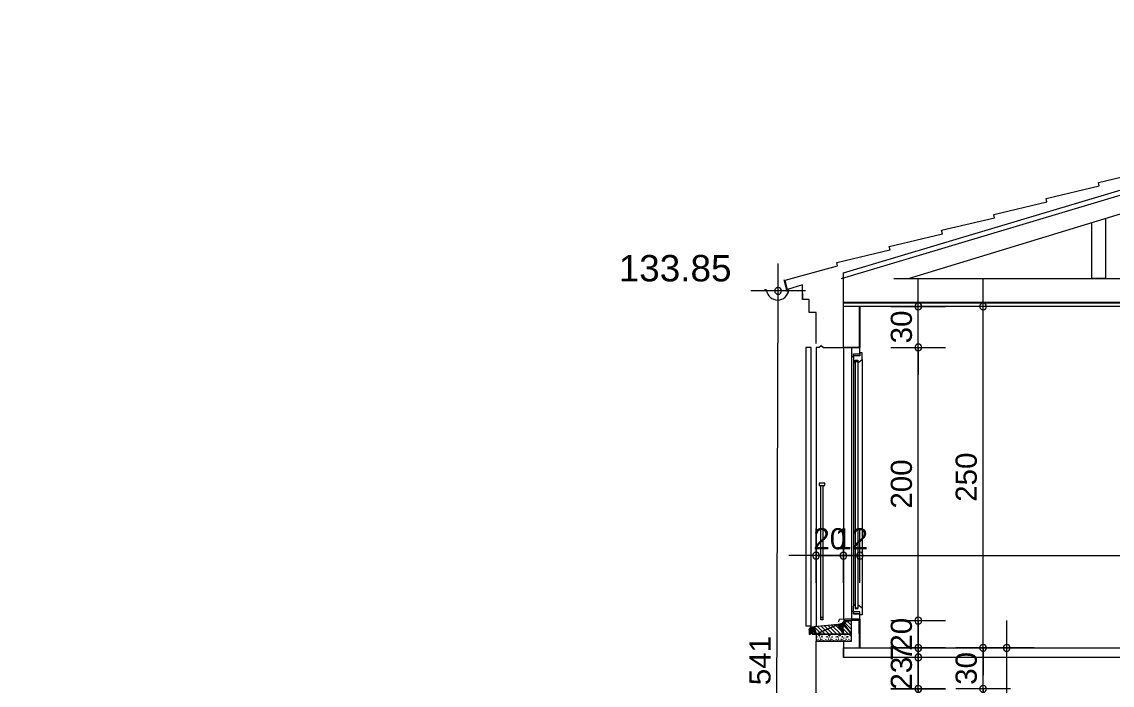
# Model space of a CAD drawing. Header units: metres. Extents: x 1.8 to 61.8, y -55.6 to -11.3.
# Drawn here: x 26.34 to 34.32, y -33.85 to -28.99 of the extents above; entities that cross this region are included whole.
import ezdxf
from ezdxf.enums import TextEntityAlignment as Align

# ---------------------------------------------------------------- set-up
doc = ezdxf.new("R2010")
doc.units = ezdxf.units.M
doc.header["$MEASUREMENT"] = 0
for name, color, linetype in [('Calque commun', 7, 'Continuous'), ('Cotations', 7, 'Continuous'), ('Textes', 7, 'Continuous')]:
    doc.layers.add(name, color=color, linetype=linetype)
doc.styles.add('Arial11', font='arial.ttf', dxfattribs={"height": 0.154626})
doc.styles.add('Arial15', font='arial.ttf', dxfattribs={"height": 0.193282})

# ---------------------------------------------------------------- blocks, each defined once
blk = doc.blocks.new('new117')
at = {"layer": 'Cotations', "color": 14, "linetype": 'Continuous', "lineweight": 9}
blk.add_arc((0, 0), 0.5, 0, 359.9994, dxfattribs=at)
blk = doc.blocks.new('new118')
at = {"layer": 'Cotations', "color": 14, "linetype": 'Continuous', "lineweight": 9}
blk.add_arc((0, 0), 0.5, 0, 359.9994, dxfattribs=at)
blk = doc.blocks.new('DimLine57541')
at = {"layer": 'Cotations', "color": 14, "linetype": 'Continuous', "lineweight": 9}
for p, q in [((32.8973, -33.5783), (32.8973, -33.3783)), ((33.0973, -33.5783), (32.6973, -33.5783)), ((32.8973, -33.6483), (32.8973, -33.5783)), ((33.0973, -33.6483), (32.6973, -33.6483)), ((32.8973, -33.6483), (32.8973, -33.8483))]:
    blk.add_line(p, q, dxfattribs=at)
at = {"layer": 'Cotations', "color": 14, "linetype": 'Continuous', "lineweight": 9, "xscale": 0.05000000074505806, "yscale": 0.05000000074505806, "zscale": 0.05000000074505806}
for name, p, rotation in [('new118', (32.8973, -33.5783), -90.00000000000001), ('new117', (32.8973, -33.6483), 90)]:
    blk.add_blockref(name, p, dxfattribs=dict(at, rotation=rotation))
at = {"layer": 'Cotations', "color": 7, "linetype": 'Continuous', "lineweight": 9, "style": 'Arial11'}
blk.add_text('7', height=0.1546, rotation=90, dxfattribs=at).set_placement((32.8973, -33.6133), align=Align.BOTTOM_CENTER)
blk = doc.blocks.new('new119')
at = {"layer": 'Cotations', "color": 14, "linetype": 'Continuous', "lineweight": 9}
blk.add_arc((0, 0), 0.5, 0, 359.9994, dxfattribs=at)
blk = doc.blocks.new('new120')
at = {"layer": 'Cotations', "color": 14, "linetype": 'Continuous', "lineweight": 9}
blk.add_arc((0, 0), 0.5, 0, 359.9994, dxfattribs=at)
blk = doc.blocks.new('DimLine57547')
at = {"layer": 'Cotations', "color": 14, "linetype": 'Continuous', "lineweight": 9}
for p, q in [((32.8973, -33.6483), (32.8973, -33.4483)), ((33.0973, -33.6483), (32.6973, -33.6483)), ((32.8973, -33.8783), (32.8973, -33.6483)), ((33.0973, -33.8783), (32.6973, -33.8783)), ((32.8973, -33.8783), (32.8973, -34.0783))]:
    blk.add_line(p, q, dxfattribs=at)
at = {"layer": 'Cotations', "color": 14, "linetype": 'Continuous', "lineweight": 9, "xscale": 0.05000000074505806, "yscale": 0.05000000074505806, "zscale": 0.05000000074505806}
for name, p, rotation in [('new120', (32.8973, -33.6483), -90.00000000000001), ('new119', (32.8973, -33.8783), 90)]:
    blk.add_blockref(name, p, dxfattribs=dict(at, rotation=rotation))
at = {"layer": 'Cotations', "color": 7, "linetype": 'Continuous', "lineweight": 9, "style": 'Arial11'}
blk.add_text('23', height=0.15463, rotation=90, dxfattribs=at).set_placement((32.8973, -33.7633), align=Align.BOTTOM_CENTER)
blk = doc.blocks.new('new123')
at = {"layer": 'Cotations', "color": 14, "linetype": 'Continuous', "lineweight": 9}
blk.add_arc((0, 0), 0.5, 0, 359.9994, dxfattribs=at)
blk = doc.blocks.new('new124')
at = {"layer": 'Cotations', "color": 14, "linetype": 'Continuous', "lineweight": 9}
blk.add_arc((0, 0), 0.5, 0, 359.9994, dxfattribs=at)
blk = doc.blocks.new('DimLine57559')
at = {"layer": 'Cotations', "color": 14, "linetype": 'Continuous', "lineweight": 9}
for p, q in [((33.3717, -31.0783), (33.3717, -30.8783)), ((33.5718, -31.0783), (33.1717, -31.0783)), ((33.3717, -33.5783), (33.3717, -31.0783)), ((33.5718, -33.5783), (33.1717, -33.5783)), ((33.3717, -33.5783), (33.3717, -33.7783))]:
    blk.add_line(p, q, dxfattribs=at)
at = {"layer": 'Cotations', "color": 14, "linetype": 'Continuous', "lineweight": 9, "xscale": 0.05000000074505806, "yscale": 0.05000000074505806, "zscale": 0.05000000074505806}
for name, p, rotation in [('new124', (33.3717, -31.0783), -90.00000000000001), ('new123', (33.3717, -33.5783), 90)]:
    blk.add_blockref(name, p, dxfattribs=dict(at, rotation=rotation))
at = {"layer": 'Cotations', "color": 7, "linetype": 'Continuous', "lineweight": 9, "style": 'Arial11'}
blk.add_text('250', height=0.15463, rotation=90, dxfattribs=at).set_placement((33.3717, -32.3283), align=Align.BOTTOM_CENTER)
blk = doc.blocks.new('new125')
at = {"layer": 'Cotations', "color": 14, "linetype": 'Continuous', "lineweight": 9}
blk.add_arc((0, 0), 0.5, 0, 359.9994, dxfattribs=at)
blk = doc.blocks.new('new126')
at = {"layer": 'Cotations', "color": 14, "linetype": 'Continuous', "lineweight": 9}
blk.add_arc((0, 0), 0.5, 0, 359.9994, dxfattribs=at)
blk = doc.blocks.new('DimLine57565')
at = {"layer": 'Cotations', "color": 14, "linetype": 'Continuous', "lineweight": 9}
for p, q in [((33.3717, -33.5783), (33.3717, -33.3783)), ((33.5718, -33.5783), (33.1717, -33.5783)), ((33.3717, -33.8783), (33.3717, -33.5783)), ((33.5718, -33.8783), (33.1717, -33.8783)), ((33.3717, -33.8783), (33.3717, -34.0783))]:
    blk.add_line(p, q, dxfattribs=at)
at = {"layer": 'Cotations', "color": 14, "linetype": 'Continuous', "lineweight": 9, "xscale": 0.05000000074505806, "yscale": 0.05000000074505806, "zscale": 0.05000000074505806}
for name, p, rotation in [('new126', (33.3717, -33.5783), -90.00000000000001), ('new125', (33.3717, -33.8783), 90)]:
    blk.add_blockref(name, p, dxfattribs=dict(at, rotation=rotation))
at = {"layer": 'Cotations', "color": 7, "linetype": 'Continuous', "lineweight": 9, "style": 'Arial11'}
blk.add_text('30', height=0.15463, rotation=90, dxfattribs=at).set_placement((33.3717, -33.7283), align=Align.BOTTOM_CENTER)
blk = doc.blocks.new('new127')
at = {"layer": 'Cotations', "color": 14, "linetype": 'Continuous', "lineweight": 9}
blk.add_arc((0, 0), 0.5, 0, 359.9994, dxfattribs=at)
blk = doc.blocks.new('new128')
at = {"layer": 'Cotations', "color": 14, "linetype": 'Continuous', "lineweight": 9}
blk.add_arc((0, 0), 0.5, 0, 359.9994, dxfattribs=at)
blk = doc.blocks.new('DimLine57571')
at = {"layer": 'Cotations', "color": 14, "linetype": 'Continuous', "lineweight": 9}
for p, q in [((33.3717, -33.8783), (33.3717, -33.6783)), ((33.5718, -33.8783), (33.1717, -33.8783)), ((33.3717, -36.3783), (33.3717, -33.8783)), ((33.5718, -36.3783), (33.1717, -36.3783)), ((33.3717, -36.3783), (33.3717, -36.5783))]:
    blk.add_line(p, q, dxfattribs=at)
at = {"layer": 'Cotations', "color": 14, "linetype": 'Continuous', "lineweight": 9, "xscale": 0.05000000074505806, "yscale": 0.05000000074505806, "zscale": 0.05000000074505806}
for name, p, rotation in [('new128', (33.3717, -33.8783), -90.00000000000001), ('new127', (33.3717, -36.3783), 90)]:
    blk.add_blockref(name, p, dxfattribs=dict(at, rotation=rotation))
at = {"layer": 'Cotations', "color": 7, "linetype": 'Continuous', "lineweight": 9, "style": 'Arial11'}
blk.add_text('250', height=0.15463, rotation=90, dxfattribs=at).set_placement((33.3717, -35.1283), align=Align.BOTTOM_CENTER)
blk = doc.blocks.new('new135')
at = {"layer": 'Cotations', "color": 14, "linetype": 'Continuous', "lineweight": 9}
blk.add_arc((0, 0), 0.5, 0, 359.9994, dxfattribs=at)
blk = doc.blocks.new('new136')
at = {"layer": 'Cotations', "color": 14, "linetype": 'Continuous', "lineweight": 9}
blk.add_arc((0, 0), 0.5, 0, 359.9994, dxfattribs=at)
blk = doc.blocks.new('DimLine57665')
at = {"layer": 'Cotations', "color": 14, "linetype": 'Continuous', "lineweight": 9}
for p, q in [((32.8973, -33.3783), (32.8973, -33.1783)), ((32.6973, -33.3783), (33.0973, -33.3783)), ((32.8973, -33.5783), (32.8973, -33.3783)), ((32.6973, -33.5783), (33.0973, -33.5783)), ((32.8973, -33.5783), (32.8973, -33.7783))]:
    blk.add_line(p, q, dxfattribs=at)
at = {"layer": 'Cotations', "color": 14, "linetype": 'Continuous', "lineweight": 9, "xscale": 0.05000000074505806, "yscale": 0.05000000074505806, "zscale": 0.05000000074505806}
for name, p, rotation in [('new136', (32.8973, -33.3783), -90.00000000000001), ('new135', (32.8973, -33.5783), 90)]:
    blk.add_blockref(name, p, dxfattribs=dict(at, rotation=rotation))
at = {"layer": 'Cotations', "color": 7, "linetype": 'Continuous', "lineweight": 9, "style": 'Arial11'}
blk.add_text('20', height=0.15463, rotation=90, dxfattribs=at).set_placement((32.8973, -33.4783), align=Align.BOTTOM_CENTER)
blk = doc.blocks.new('new137')
at = {"layer": 'Cotations', "color": 14, "linetype": 'Continuous', "lineweight": 9}
blk.add_arc((0, 0), 0.5, 0, 359.9994, dxfattribs=at)
blk = doc.blocks.new('new138')
at = {"layer": 'Cotations', "color": 14, "linetype": 'Continuous', "lineweight": 9}
blk.add_arc((0, 0), 0.5, 0, 359.9994, dxfattribs=at)
blk = doc.blocks.new('DimLine57671')
at = {"layer": 'Cotations', "color": 14, "linetype": 'Continuous', "lineweight": 9}
for p, q in [((32.8973, -31.3783), (32.8973, -31.1783)), ((32.6973, -31.3783), (33.0973, -31.3783)), ((32.8973, -33.3783), (32.8973, -31.3783)), ((32.6973, -33.3783), (33.0973, -33.3783)), ((32.8973, -33.3783), (32.8973, -33.5783))]:
    blk.add_line(p, q, dxfattribs=at)
at = {"layer": 'Cotations', "color": 14, "linetype": 'Continuous', "lineweight": 9, "xscale": 0.05000000074505806, "yscale": 0.05000000074505806, "zscale": 0.05000000074505806}
for name, p, rotation in [('new138', (32.8973, -31.3783), -90.00000000000001), ('new137', (32.8973, -33.3783), 90)]:
    blk.add_blockref(name, p, dxfattribs=dict(at, rotation=rotation))
at = {"layer": 'Cotations', "color": 7, "linetype": 'Continuous', "lineweight": 9, "style": 'Arial11'}
blk.add_text('200', height=0.15463, rotation=90, dxfattribs=at).set_placement((32.8973, -32.3783), align=Align.BOTTOM_CENTER)
blk = doc.blocks.new('new139')
at = {"layer": 'Cotations', "color": 14, "linetype": 'Continuous', "lineweight": 9}
blk.add_arc((0, 0), 0.5, 0, 359.9994, dxfattribs=at)
blk = doc.blocks.new('new140')
at = {"layer": 'Cotations', "color": 14, "linetype": 'Continuous', "lineweight": 9}
blk.add_arc((0, 0), 0.5, 0, 359.9994, dxfattribs=at)
blk = doc.blocks.new('DimLine57677')
at = {"layer": 'Cotations', "color": 14, "linetype": 'Continuous', "lineweight": 9}
for p, q in [((32.8973, -31.0783), (32.8973, -30.8783)), ((32.6973, -31.0783), (33.0973, -31.0783)), ((32.8973, -31.3783), (32.8973, -31.0783)), ((32.6973, -31.3783), (33.0973, -31.3783)), ((32.8973, -31.3783), (32.8973, -31.5783))]:
    blk.add_line(p, q, dxfattribs=at)
at = {"layer": 'Cotations', "color": 14, "linetype": 'Continuous', "lineweight": 9, "xscale": 0.05000000074505806, "yscale": 0.05000000074505806, "zscale": 0.05000000074505806}
for name, p, rotation in [('new140', (32.8973, -31.0783), -90.00000000000001), ('new139', (32.8973, -31.3783), 90)]:
    blk.add_blockref(name, p, dxfattribs=dict(at, rotation=rotation))
at = {"layer": 'Cotations', "color": 7, "linetype": 'Continuous', "lineweight": 9, "style": 'Arial11'}
blk.add_text('30', height=0.15463, rotation=90, dxfattribs=at).set_placement((32.8973, -31.2283), align=Align.BOTTOM_CENTER)
blk = doc.blocks.new('new141')
at = {"layer": 'Cotations', "color": 14, "linetype": 'Continuous', "lineweight": 9}
blk.add_arc((0, 0), 0.5, 0, 359.9994, dxfattribs=at)
blk = doc.blocks.new('new142')
at = {"layer": 'Cotations', "color": 14, "linetype": 'Continuous', "lineweight": 9}
blk.add_arc((0, 0), 0.5, 0, 359.9994, dxfattribs=at)
blk = doc.blocks.new('DimLine57688')
at = {"layer": 'Cotations', "color": 14, "linetype": 'Continuous', "lineweight": 9}
for p, q in [((32.8973, -33.8783), (32.8973, -33.6783)), ((32.6973, -33.8783), (33.0973, -33.8783)), ((32.8973, -34.1783), (32.8973, -33.8783)), ((32.6973, -34.1783), (33.0973, -34.1783)), ((32.8973, -34.1783), (32.8973, -34.3783))]:
    blk.add_line(p, q, dxfattribs=at)
at = {"layer": 'Cotations', "color": 14, "linetype": 'Continuous', "lineweight": 9, "xscale": 0.05000000074505806, "yscale": 0.05000000074505806, "zscale": 0.05000000074505806}
for name, p, rotation in [('new142', (32.8973, -33.8783), -90.00000000000001), ('new141', (32.8973, -34.1783), 90)]:
    blk.add_blockref(name, p, dxfattribs=dict(at, rotation=rotation))
at = {"layer": 'Cotations', "color": 7, "linetype": 'Continuous', "lineweight": 9, "style": 'Arial11'}
blk.add_text('30', height=0.15463, rotation=90, dxfattribs=at).set_placement((32.8973, -34.0283), align=Align.BOTTOM_CENTER)
blk = doc.blocks.new('new159')
at = {"layer": 'Cotations', "color": 14, "linetype": 'Continuous', "lineweight": 9}
blk.add_arc((0, 0), 0.5, 0, 359.9994, dxfattribs=at)
blk = doc.blocks.new('new160')
at = {"layer": 'Cotations', "color": 14, "linetype": 'Continuous', "lineweight": 9}
blk.add_arc((0, 0), 0.5, 0, 359.9994, dxfattribs=at)
blk = doc.blocks.new('DimLine57781')
at = {"layer": 'Cotations', "color": 14, "linetype": 'Continuous', "lineweight": 9}
for p, q in [((33.5442, -33.5783), (33.5442, -33.3783)), ((33.7442, -33.5783), (33.3442, -33.5783)), ((33.5442, -36.3783), (33.5442, -33.5783)), ((33.7442, -36.3783), (33.3442, -36.3783)), ((33.5442, -36.3783), (33.5442, -36.5783))]:
    blk.add_line(p, q, dxfattribs=at)
at = {"layer": 'Cotations', "color": 14, "linetype": 'Continuous', "lineweight": 9, "xscale": 0.05000000074505806, "yscale": 0.05000000074505806, "zscale": 0.05000000074505806}
for name, p, rotation in [('new160', (33.5442, -33.5783), -90.00000000000001), ('new159', (33.5442, -36.3783), 90)]:
    blk.add_blockref(name, p, dxfattribs=dict(at, rotation=rotation))
at = {"layer": 'Cotations', "color": 7, "linetype": 'Continuous', "lineweight": 9, "style": 'Arial11'}
blk.add_text('280', height=0.15463, rotation=90, dxfattribs=at).set_placement((33.5441, -34.9783), align=Align.BOTTOM_CENTER)
blk = doc.blocks.new('new167')
at = {"layer": 'Cotations', "color": 14, "linetype": 'Continuous', "lineweight": 9}
blk.add_arc((0, 0), 0.5, 0, 359.9994, dxfattribs=at)
blk = doc.blocks.new('new168')
at = {"layer": 'Cotations', "color": 14, "linetype": 'Continuous', "lineweight": 9}
blk.add_arc((0, 0), 0.5, 0, 359.9994, dxfattribs=at)
blk = doc.blocks.new('DimLine57805')
at = {"layer": 'Cotations', "color": 14, "linetype": 'Continuous', "lineweight": 9}
for p, q in [((32.3497, -33.1028), (32.3497, -32.7028)), ((32.4697, -33.1028), (32.4697, -32.7028)), ((32.3497, -32.9028), (32.1497, -32.9028)), ((32.3497, -32.9028), (32.4697, -32.9028)), ((32.4697, -32.9028), (32.6698, -32.9028))]:
    blk.add_line(p, q, dxfattribs=at)
at = {"layer": 'Cotations', "color": 14, "linetype": 'Continuous', "lineweight": 9, "xscale": 0.05000000074505806, "yscale": 0.05000000074505806, "zscale": 0.05000000074505806}
blk.add_blockref('new167', (32.3498, -32.9028), dxfattribs=at)
at = {"layer": 'Cotations', "color": 14, "linetype": 'Continuous', "lineweight": 9, "xscale": 0.05000000074505806, "yscale": 0.05000000074505806, "zscale": 0.05000000074505806, "rotation": 180}
blk.add_blockref('new168', (32.4697, -32.9028), dxfattribs=at)
at = {"layer": 'Cotations', "color": 7, "linetype": 'Continuous', "lineweight": 9, "style": 'Arial11'}
blk.add_text('12', height=0.15463, dxfattribs=at).set_placement((32.4097, -32.9028), align=Align.BOTTOM_CENTER)
blk = doc.blocks.new('new169')
at = {"layer": 'Cotations', "color": 14, "linetype": 'Continuous', "lineweight": 9}
blk.add_arc((0, 0), 0.5, 0, 359.9994, dxfattribs=at)
blk = doc.blocks.new('new170')
at = {"layer": 'Cotations', "color": 14, "linetype": 'Continuous', "lineweight": 9}
blk.add_arc((0, 0), 0.5, 0, 359.9994, dxfattribs=at)
blk = doc.blocks.new('DimLine57811')
at = {"layer": 'Cotations', "color": 14, "linetype": 'Continuous', "lineweight": 9}
for p, q in [((32.1497, -33.1028), (32.1497, -32.7028)), ((32.3497, -33.1028), (32.3497, -32.7028)), ((32.1497, -32.9028), (31.9497, -32.9028)), ((32.1497, -32.9028), (32.3497, -32.9028)), ((32.3497, -32.9028), (32.5497, -32.9028))]:
    blk.add_line(p, q, dxfattribs=at)
at = {"layer": 'Cotations', "color": 14, "linetype": 'Continuous', "lineweight": 9, "xscale": 0.05000000074505806, "yscale": 0.05000000074505806, "zscale": 0.05000000074505806}
blk.add_blockref('new169', (32.1498, -32.9028), dxfattribs=at)
at = {"layer": 'Cotations', "color": 14, "linetype": 'Continuous', "lineweight": 9, "xscale": 0.05000000074505806, "yscale": 0.05000000074505806, "zscale": 0.05000000074505806, "rotation": 180}
blk.add_blockref('new170', (32.3498, -32.9028), dxfattribs=at)
at = {"layer": 'Cotations', "color": 7, "linetype": 'Continuous', "lineweight": 9, "style": 'Arial11'}
blk.add_text('20', height=0.15463, dxfattribs=at).set_placement((32.2497, -32.9028), align=Align.BOTTOM_CENTER)
blk = doc.blocks.new('new171')
at = {"layer": 'Cotations', "color": 14, "linetype": 'Continuous', "lineweight": 9}
blk.add_arc((0, 0), 0.5, 0, 359.9994, dxfattribs=at)
blk = doc.blocks.new('DimLine57818')
at = {"layer": 'Cotations', "color": 14, "linetype": 'Continuous', "lineweight": 9}
for p, q in [((32.4697, -33.1028), (32.4697, -32.7028)), ((32.4697, -32.9028), (32.2697, -32.9028)), ((32.4697, -32.9028), (40.8314, -32.9028))]:
    blk.add_line(p, q, dxfattribs=at)
at = {"layer": 'Cotations', "color": 14, "linetype": 'Continuous', "lineweight": 9, "xscale": 0.05000000074505806, "yscale": 0.05000000074505806, "zscale": 0.05000000074505806}
blk.add_blockref('new171', (32.4697, -32.9028), dxfattribs=at)
blk = doc.blocks.new('new173')
at = {"layer": 'Cotations', "color": 14, "linetype": 'Continuous', "lineweight": 9}
blk.add_arc((0, 0), 0.5, 0, 359.9994, dxfattribs=at)
blk = doc.blocks.new('new174')
at = {"layer": 'Cotations', "color": 14, "linetype": 'Continuous', "lineweight": 9}
blk.add_arc((0, 0), 0.5, 0, 359.9994, dxfattribs=at)
blk = doc.blocks.new('DimLine57830')
at = {"layer": 'Cotations', "color": 14, "linetype": 'Continuous', "lineweight": 9}
for p, q in [((31.8719, -30.9645), (31.8725, -30.7645)), ((32.0719, -30.9645), (31.6719, -30.9645)), ((31.8545, -36.3783), (31.8719, -30.9645)), ((32.0545, -36.3783), (31.6545, -36.3783)), ((31.8545, -36.3783), (31.8538, -36.5783))]:
    blk.add_line(p, q, dxfattribs=at)
at = {"layer": 'Cotations', "color": 14, "linetype": 'Continuous', "lineweight": 9, "zscale": 0.05000000074505806}
for name, p, xscale, yscale, rotation in [('new174', (31.8719, -30.9645), 0.04999999923195605, 0.04999999923195605, -90.18450929440242), ('new173', (31.8545, -36.3783), 0.04999999921049399, 0.04999999921049399, 89.81549834283018)]:
    blk.add_blockref(name, p, dxfattribs=dict(at, xscale=xscale, yscale=yscale, rotation=rotation))
at = {"layer": 'Cotations', "color": 7, "linetype": 'Continuous', "lineweight": 9, "style": 'Arial11'}
blk.add_text('541', height=0.15463, rotation=89.81558, dxfattribs=at).set_placement((31.8631, -33.6714), align=Align.BOTTOM_CENTER)
blk = doc.blocks.new('hatch21')
at = {"layer": 'Calque commun', "color": 7, "linetype": 'Continuous', "lineweight": 9}
for p, q in [((32.1884, -33.4783), (32.1347, -33.4246)), ((32.2167, -33.4783), (32.1604, -33.422)), ((32.245, -33.4783), (32.1862, -33.4195)), ((32.2733, -33.4783), (32.2119, -33.4169)), ((32.3016, -33.4783), (32.2376, -33.4143)), ((32.3298, -33.4783), (32.2633, -33.4118)), ((32.3581, -33.4783), (32.289, -33.4092)), ((32.3864, -33.4783), (32.3151, -33.407)), ((32.4083, -33.4719), (32.3362, -33.3998)), ((32.4083, -33.4436), (32.3503, -33.3856)), ((32.4083, -33.4153), (32.3713, -33.3783)), ((32.4083, -33.387), (32.3996, -33.3783)), ((32.1036, -33.4783), (32.0983, -33.473)), ((32.1319, -33.4783), (32.0984, -33.4448)), ((32.1601, -33.4783), (32.1103, -33.4284))]:
    blk.add_line(p, q, dxfattribs=at)
at = {"layer": 'Calque commun', "color": 7, "linetype": 'Continuous', "lineweight": 18}
mesh = blk.add_polyface(dxfattribs=at)
corners = [(32.1083, -33.4783), (32.1081, -33.4768), (32.0983, -33.4783), (32.4083, -33.4783), (32.3437, -33.3939), (32.3497, -33.4783), (32.1121, -33.4711), (32.1135, -33.4707), (32.0983, -33.4454), (32.1178, -33.4717), (32.1189, -33.4727), (32.1348, -33.4783), (32.1096, -33.4727), (32.1348, -33.4246), (32.1203, -33.4255), (32.3409, -33.3964), (32.3379, -33.3987), (32.4083, -33.3783), (32.3507, -33.385), (32.3486, -33.3882), (32.1035, -33.4339), (32.115, -33.4707), (32.1066, -33.4309), (32.1164, -33.4711), (32.116, -33.4262), (32.114, -33.4268), (32.0993, -33.4413), (32.0987, -33.4433), (32.105, -33.4323), (32.1107, -33.4717), (32.1101, -33.4285), (32.1083, -33.4753), (32.1088, -33.4739), (32.3094, -33.4072), (32.1497, -33.4783), (32.3347, -33.4008), (32.3314, -33.4026), (32.1083, -33.4296), (32.1204, -33.4768), (32.1203, -33.4783), (32.3207, -33.4062), (32.317, -33.4069), (32.1011, -33.4374), (32.1001, -33.4393), (32.3243, -33.4053), (32.3279, -33.4041), (32.3132, -33.4072), (32.1197, -33.4739), (32.1203, -33.4753), (32.1022, -33.4356), (32.3525, -33.3817), (32.112, -33.4275), (32.354, -33.3783), (32.3462, -33.3911), (32.1181, -33.4257)]
mesh.append_faces([[corners[k] for k in face] for face in [(20, 22, 28), (30, 25, 51), (24, 14, 54)]], dxfattribs={"vtx0": -1, "color": 7})
mesh.append_faces([[corners[k] for k in face] for face in [(3, 4, 5), (23, 37, 21), (8, 21, 27), (46, 5, 41), (33, 5, 46)]], dxfattribs={"vtx0": -1, "vtx1": -1, "color": 7})
mesh.append_faces([[corners[k] for k in face] for face in [(20, 21, 22), (23, 25, 30), (21, 42, 26), (11, 13, 9), (23, 14, 24)]], dxfattribs={"vtx0": -1, "vtx1": -1, "vtx2": -1, "color": 7})
mesh.append_faces([[corners[k] for k in face] for face in [(5, 15, 16), (17, 18, 19), (23, 24, 25), (21, 26, 27), (8, 29, 6), (33, 34, 5), (5, 40, 41), (8, 12, 29), (5, 44, 40), (17, 50, 18), (23, 30, 37), (5, 4, 15), (17, 19, 53), (3, 53, 4)]], dxfattribs={"vtx0": -1, "vtx2": -1, "color": 7})
mesh.append_faces([[corners[k] for k in face] for face in [(0, 1, 2)]], dxfattribs={"vtx1": -1, "color": 7})
mesh.append_faces([[corners[k] for k in face] for face in [(6, 7, 8), (9, 10, 11), (8, 2, 12), (13, 14, 9), (7, 21, 8), (31, 32, 2), (35, 36, 5), (16, 35, 5), (32, 12, 2), (45, 44, 5), (47, 48, 11), (36, 45, 5), (20, 49, 21), (10, 47, 11), (37, 22, 21), (33, 13, 34), (48, 38, 11), (23, 9, 14), (3, 17, 53), (49, 42, 21), (1, 31, 2), (11, 34, 13)]], dxfattribs={"vtx1": -1, "vtx2": -1, "color": 7})
mesh.append_faces([[corners[k] for k in face] for face in [(38, 39, 11), (42, 43, 26), (17, 52, 50)]], dxfattribs={"vtx2": -1, "color": 7})
blk = doc.blocks.new('Block57870')
at = {"layer": 'Calque commun', "color": 7, "linetype": 'Continuous', "lineweight": 9}
for p, q in [((32.1533, -33.4971), (32.1542, -33.4954)), ((32.1542, -33.4987), (32.1533, -33.4971)), ((32.1542, -33.4954), (32.1561, -33.4954)), ((32.1561, -33.4987), (32.1542, -33.4987)), ((32.1561, -33.4954), (32.157, -33.4971)), ((32.157, -33.4971), (32.1561, -33.4987)), ((32.1645, -33.4789), (32.1639, -33.4783)), ((32.1639, -33.4877), (32.1645, -33.487)), ((32.1645, -33.4883), (32.1639, -33.4877)), ((32.1639, -33.5064), (32.1645, -33.5058)), ((32.1645, -33.507), (32.1639, -33.5064)), ((32.1651, -33.4783), (32.1645, -33.4789)), ((32.1645, -33.487), (32.1651, -33.4877)), ((32.1651, -33.4877), (32.1645, -33.4883)), ((32.1645, -33.5058), (32.1651, -33.5064)), ((32.1651, -33.5064), (32.1645, -33.507)), ((32.172, -33.4877), (32.1729, -33.486)), ((32.1729, -33.4893), (32.172, -33.4877)), ((32.1729, -33.486), (32.1748, -33.486)), ((32.1748, -33.4893), (32.1729, -33.4893)), ((32.1733, -33.4971), (32.1739, -33.4964)), ((32.1739, -33.4977), (32.1733, -33.4971)), ((32.1739, -33.4964), (32.1745, -33.4971)), ((32.1745, -33.4971), (32.1739, -33.4977)), ((32.1748, -33.486), (32.1758, -33.4877)), ((32.1758, -33.4877), (32.1748, -33.4893)), ((32.1833, -33.5058), (32.1826, -33.5064)), ((32.1826, -33.5064), (32.1833, -33.507)), ((32.1833, -33.5058), (32.1839, -33.5064)), ((32.1839, -33.5064), (32.1833, -33.507)), ((32.1908, -33.4971), (32.1917, -33.4954)), ((32.1917, -33.4987), (32.1908, -33.4971)), ((32.1917, -33.4954), (32.1936, -33.4954)), ((32.1936, -33.4987), (32.1917, -33.4987)), ((32.192, -33.4877), (32.1926, -33.487)), ((32.1926, -33.4883), (32.192, -33.4877)), ((32.1926, -33.487), (32.1933, -33.4877)), ((32.1933, -33.4877), (32.1926, -33.4883)), ((32.1936, -33.4954), (32.1945, -33.4971)), ((32.1945, -33.4971), (32.1936, -33.4987)), ((32.2014, -33.5064), (32.202, -33.5058)), ((32.202, -33.507), (32.2014, -33.5064)), ((32.202, -33.5058), (32.2026, -33.5064)), ((32.2026, -33.5064), (32.202, -33.507)), ((32.2108, -33.4877), (32.2114, -33.487)), ((32.2114, -33.4883), (32.2108, -33.4877)), ((32.2108, -33.5064), (32.2114, -33.5058)), ((32.2114, -33.507), (32.2108, -33.5064)), ((32.2114, -33.487), (32.212, -33.4877)), ((32.212, -33.4877), (32.2114, -33.4883)), ((32.2114, -33.5058), (32.212, -33.5064)), ((32.212, -33.5064), (32.2114, -33.507)), ((32.2198, -33.4799), (32.2189, -33.4783)), ((32.2217, -33.4799), (32.2198, -33.4799)), ((32.2201, -33.4971), (32.2208, -33.4964)), ((32.2208, -33.4977), (32.2201, -33.4971)), ((32.2208, -33.4964), (32.2214, -33.4971)), ((32.2214, -33.4971), (32.2208, -33.4977)), ((32.2226, -33.4783), (32.2217, -33.4799)), ((32.2283, -33.4971), (32.2292, -33.4954)), ((32.2292, -33.4987), (32.2283, -33.4971)), ((32.2292, -33.4954), (32.2311, -33.4954)), ((32.2311, -33.4987), (32.2292, -33.4987)), ((32.2311, -33.4954), (32.232, -33.4971)), ((32.232, -33.4971), (32.2311, -33.4987)), ((32.2395, -33.4789), (32.2389, -33.4783)), ((32.2389, -33.4877), (32.2395, -33.487)), ((32.2395, -33.4883), (32.2389, -33.4877)), ((32.2389, -33.5064), (32.2395, -33.5058)), ((32.2395, -33.507), (32.2389, -33.5064)), ((32.2401, -33.4783), (32.2395, -33.4789)), ((32.2395, -33.487), (32.2401, -33.4877)), ((32.2401, -33.4877), (32.2395, -33.4883)), ((32.2395, -33.5058), (32.2401, -33.5064)), ((32.2401, -33.5064), (32.2395, -33.507)), ((32.247, -33.4877), (32.2479, -33.486)), ((32.2479, -33.4893), (32.247, -33.4877)), ((32.2479, -33.486), (32.2498, -33.486)), ((32.2498, -33.4893), (32.2479, -33.4893)), ((32.2483, -33.4971), (32.2489, -33.4964)), ((32.2489, -33.4977), (32.2483, -33.4971)), ((32.2489, -33.4964), (32.2495, -33.4971)), ((32.2495, -33.4971), (32.2489, -33.4977)), ((32.2498, -33.486), (32.2508, -33.4877)), ((32.2508, -33.4877), (32.2498, -33.4893)), ((32.2583, -33.5058), (32.2576, -33.5064)), ((32.2576, -33.5064), (32.2583, -33.507)), ((32.2583, -33.5058), (32.2589, -33.5064)), ((32.2589, -33.5064), (32.2583, -33.507)), ((32.2658, -33.4971), (32.2667, -33.4954)), ((32.2667, -33.4987), (32.2658, -33.4971)), ((32.2667, -33.4954), (32.2686, -33.4954)), ((32.2686, -33.4987), (32.2667, -33.4987)), ((32.267, -33.4877), (32.2676, -33.487)), ((32.2676, -33.4883), (32.267, -33.4877)), ((32.2676, -33.487), (32.2683, -33.4877)), ((32.2683, -33.4877), (32.2676, -33.4883)), ((32.2686, -33.4954), (32.2695, -33.4971)), ((32.2695, -33.4971), (32.2686, -33.4987)), ((32.2764, -33.5064), (32.277, -33.5058)), ((32.277, -33.507), (32.2764, -33.5064)), ((32.277, -33.5058), (32.2776, -33.5064)), ((32.2776, -33.5064), (32.277, -33.507)), ((32.2858, -33.4877), (32.2864, -33.487)), ((32.2864, -33.4883), (32.2858, -33.4877)), ((32.2858, -33.5064), (32.2864, -33.5058)), ((32.2864, -33.507), (32.2858, -33.5064)), ((32.2864, -33.487), (32.287, -33.4877)), ((32.287, -33.4877), (32.2864, -33.4883)), ((32.2864, -33.5058), (32.287, -33.5064)), ((32.287, -33.5064), (32.2864, -33.507)), ((32.2948, -33.4799), (32.2939, -33.4783)), ((32.2967, -33.4799), (32.2948, -33.4799)), ((32.2951, -33.4971), (32.2958, -33.4964)), ((32.2958, -33.4977), (32.2951, -33.4971)), ((32.2958, -33.4964), (32.2964, -33.4971)), ((32.2964, -33.4971), (32.2958, -33.4977)), ((32.2976, -33.4783), (32.2967, -33.4799)), ((32.3033, -33.4971), (32.3042, -33.4954)), ((32.3042, -33.4987), (32.3033, -33.4971)), ((32.3042, -33.4954), (32.3061, -33.4954)), ((32.3061, -33.4987), (32.3042, -33.4987)), ((32.3061, -33.4954), (32.307, -33.4971)), ((32.307, -33.4971), (32.3061, -33.4987)), ((32.3145, -33.4789), (32.3139, -33.4783)), ((32.3139, -33.4877), (32.3145, -33.487)), ((32.3145, -33.4883), (32.3139, -33.4877)), ((32.3139, -33.5064), (32.3145, -33.5058)), ((32.3145, -33.507), (32.3139, -33.5064)), ((32.3151, -33.4783), (32.3145, -33.4789)), ((32.3145, -33.487), (32.3151, -33.4877)), ((32.3151, -33.4877), (32.3145, -33.4883)), ((32.3145, -33.5058), (32.3151, -33.5064)), ((32.3151, -33.5064), (32.3145, -33.507)), ((32.322, -33.4877), (32.3229, -33.486)), ((32.3229, -33.4893), (32.322, -33.4877)), ((32.3229, -33.486), (32.3248, -33.486)), ((32.3248, -33.4893), (32.3229, -33.4893)), ((32.3233, -33.4971), (32.3239, -33.4964)), ((32.3239, -33.4977), (32.3233, -33.4971)), ((32.3239, -33.4964), (32.3245, -33.4971)), ((32.3245, -33.4971), (32.3239, -33.4977)), ((32.3248, -33.486), (32.3258, -33.4877)), ((32.3258, -33.4877), (32.3248, -33.4893)), ((32.3333, -33.5058), (32.3326, -33.5064)), ((32.3326, -33.5064), (32.3333, -33.507)), ((32.3333, -33.5058), (32.3339, -33.5064)), ((32.3339, -33.5064), (32.3333, -33.507)), ((32.3408, -33.4971), (32.3417, -33.4954)), ((32.3417, -33.4987), (32.3408, -33.4971)), ((32.3417, -33.4954), (32.3436, -33.4954)), ((32.3436, -33.4987), (32.3417, -33.4987)), ((32.342, -33.4877), (32.3426, -33.487)), ((32.3426, -33.4883), (32.342, -33.4877)), ((32.3426, -33.487), (32.3433, -33.4877)), ((32.3433, -33.4877), (32.3426, -33.4883)), ((32.3436, -33.4954), (32.3445, -33.4971)), ((32.3445, -33.4971), (32.3436, -33.4987)), ((32.3514, -33.5064), (32.352, -33.5058)), ((32.352, -33.507), (32.3514, -33.5064)), ((32.352, -33.5058), (32.3526, -33.5064)), ((32.3526, -33.5064), (32.352, -33.507)), ((32.3608, -33.4877), (32.3614, -33.487)), ((32.3614, -33.4883), (32.3608, -33.4877)), ((32.3608, -33.5064), (32.3614, -33.5058)), ((32.3614, -33.507), (32.3608, -33.5064)), ((32.3614, -33.487), (32.362, -33.4877)), ((32.362, -33.4877), (32.3614, -33.4883)), ((32.3614, -33.5058), (32.362, -33.5064)), ((32.362, -33.5064), (32.3614, -33.507)), ((32.3698, -33.4799), (32.3689, -33.4783)), ((32.3717, -33.4799), (32.3698, -33.4799)), ((32.3701, -33.4971), (32.3708, -33.4964)), ((32.3708, -33.4977), (32.3701, -33.4971)), ((32.3708, -33.4964), (32.3714, -33.4971)), ((32.3714, -33.4971), (32.3708, -33.4977)), ((32.3726, -33.4783), (32.3717, -33.4799)), ((32.3783, -33.4971), (32.3792, -33.4954)), ((32.3792, -33.4987), (32.3783, -33.4971)), ((32.3792, -33.4954), (32.3811, -33.4954)), ((32.3811, -33.4987), (32.3792, -33.4987)), ((32.3811, -33.4954), (32.382, -33.4971)), ((32.382, -33.4971), (32.3811, -33.4987)), ((32.3895, -33.4789), (32.3889, -33.4783)), ((32.3889, -33.4877), (32.3895, -33.487)), ((32.3895, -33.4883), (32.3889, -33.4877)), ((32.3889, -33.5064), (32.3895, -33.5058)), ((32.3895, -33.507), (32.3889, -33.5064)), ((32.3901, -33.4783), (32.3895, -33.4789)), ((32.3895, -33.487), (32.3901, -33.4877)), ((32.3901, -33.4877), (32.3895, -33.4883)), ((32.3895, -33.5058), (32.3901, -33.5064)), ((32.3901, -33.5064), (32.3895, -33.507)), ((32.397, -33.4877), (32.3979, -33.486)), ((32.3979, -33.4893), (32.397, -33.4877)), ((32.3979, -33.486), (32.3998, -33.486)), ((32.3998, -33.4893), (32.3979, -33.4893)), ((32.3983, -33.4971), (32.3989, -33.4964)), ((32.3989, -33.4977), (32.3983, -33.4971)), ((32.3989, -33.4964), (32.3995, -33.4971)), ((32.3995, -33.4971), (32.3989, -33.4977)), ((32.3998, -33.486), (32.4008, -33.4877)), ((32.4008, -33.4877), (32.3998, -33.4893)), ((32.4083, -33.5058), (32.4076, -33.5064)), ((32.4076, -33.5064), (32.4083, -33.507)), ((32.1545, -33.5252), (32.1551, -33.5245)), ((32.1551, -33.5258), (32.1545, -33.5252)), ((32.1551, -33.5245), (32.1558, -33.5252)), ((32.1558, -33.5252), (32.1551, -33.5258)), ((32.1639, -33.5158), (32.1645, -33.5152)), ((32.1645, -33.5164), (32.1639, -33.5158)), ((32.1645, -33.5152), (32.1651, -33.5158)), ((32.1651, -33.5158), (32.1645, -33.5164)), ((32.1733, -33.5252), (32.1739, -33.5245)), ((32.1739, -33.5258), (32.1733, -33.5252)), ((32.1739, -33.5245), (32.1745, -33.5252)), ((32.1745, -33.5252), (32.1739, -33.5258)), ((32.1823, -33.5142), (32.1814, -33.5158)), ((32.1814, -33.5158), (32.1823, -33.5174)), ((32.1833, -33.5142), (32.1823, -33.5142)), ((32.1823, -33.5174), (32.1833, -33.5174)), ((32.1833, -33.5142), (32.1842, -33.5142)), ((32.1842, -33.5174), (32.1833, -33.5174)), ((32.1842, -33.5142), (32.1851, -33.5158)), ((32.1851, -33.5158), (32.1842, -33.5174)), ((32.192, -33.5158), (32.1926, -33.5152)), ((32.1926, -33.5164), (32.192, -33.5158)), ((32.1926, -33.5152), (32.1933, -33.5158)), ((32.1933, -33.5158), (32.1926, -33.5164)), ((32.2001, -33.5252), (32.2011, -33.5236)), ((32.2011, -33.5268), (32.2001, -33.5252)), ((32.2011, -33.5236), (32.2029, -33.5236)), ((32.2029, -33.5268), (32.2011, -33.5268)), ((32.2029, -33.5236), (32.2039, -33.5252)), ((32.2039, -33.5252), (32.2029, -33.5268)), ((32.2108, -33.5252), (32.2114, -33.5245)), ((32.2114, -33.5258), (32.2108, -33.5252)), ((32.2114, -33.5245), (32.212, -33.5252)), ((32.212, -33.5252), (32.2114, -33.5258)), ((32.2201, -33.5158), (32.2208, -33.5152)), ((32.2208, -33.5164), (32.2201, -33.5158)), ((32.2208, -33.5152), (32.2214, -33.5158)), ((32.2214, -33.5158), (32.2208, -33.5164)), ((32.2295, -33.5252), (32.2301, -33.5245)), ((32.2301, -33.5258), (32.2295, -33.5252)), ((32.2301, -33.5245), (32.2308, -33.5252)), ((32.2308, -33.5252), (32.2301, -33.5258)), ((32.2389, -33.5158), (32.2395, -33.5152)), ((32.2395, -33.5164), (32.2389, -33.5158)), ((32.2395, -33.5152), (32.2401, -33.5158)), ((32.2401, -33.5158), (32.2395, -33.5164)), ((32.2483, -33.5252), (32.2489, -33.5245)), ((32.2489, -33.5258), (32.2483, -33.5252)), ((32.2489, -33.5245), (32.2495, -33.5252)), ((32.2495, -33.5252), (32.2489, -33.5258)), ((32.2573, -33.5142), (32.2564, -33.5158)), ((32.2564, -33.5158), (32.2573, -33.5174)), ((32.2583, -33.5142), (32.2573, -33.5142)), ((32.2573, -33.5174), (32.2583, -33.5174)), ((32.2583, -33.5142), (32.2592, -33.5142)), ((32.2592, -33.5174), (32.2583, -33.5174)), ((32.2592, -33.5142), (32.2601, -33.5158)), ((32.2601, -33.5158), (32.2592, -33.5174)), ((32.267, -33.5158), (32.2676, -33.5152)), ((32.2676, -33.5164), (32.267, -33.5158)), ((32.2676, -33.5152), (32.2683, -33.5158)), ((32.2683, -33.5158), (32.2676, -33.5164)), ((32.2751, -33.5252), (32.2761, -33.5236)), ((32.2761, -33.5268), (32.2751, -33.5252)), ((32.2761, -33.5236), (32.2779, -33.5236)), ((32.2779, -33.5268), (32.2761, -33.5268)), ((32.2779, -33.5236), (32.2789, -33.5252)), ((32.2789, -33.5252), (32.2779, -33.5268)), ((32.2858, -33.5252), (32.2864, -33.5245)), ((32.2864, -33.5258), (32.2858, -33.5252)), ((32.2864, -33.5245), (32.287, -33.5252)), ((32.287, -33.5252), (32.2864, -33.5258)), ((32.2951, -33.5158), (32.2958, -33.5152)), ((32.2958, -33.5164), (32.2951, -33.5158)), ((32.2958, -33.5152), (32.2964, -33.5158)), ((32.2964, -33.5158), (32.2958, -33.5164)), ((32.3045, -33.5252), (32.3051, -33.5245)), ((32.3051, -33.5258), (32.3045, -33.5252)), ((32.3051, -33.5245), (32.3058, -33.5252)), ((32.3058, -33.5252), (32.3051, -33.5258)), ((32.3139, -33.5158), (32.3145, -33.5152)), ((32.3145, -33.5164), (32.3139, -33.5158)), ((32.3145, -33.5152), (32.3151, -33.5158)), ((32.3151, -33.5158), (32.3145, -33.5164)), ((32.3233, -33.5252), (32.3239, -33.5245)), ((32.3239, -33.5258), (32.3233, -33.5252)), ((32.3239, -33.5245), (32.3245, -33.5252)), ((32.3245, -33.5252), (32.3239, -33.5258)), ((32.3323, -33.5142), (32.3314, -33.5158)), ((32.3314, -33.5158), (32.3323, -33.5174)), ((32.3333, -33.5142), (32.3323, -33.5142)), ((32.3323, -33.5174), (32.3333, -33.5174)), ((32.3333, -33.5142), (32.3342, -33.5142)), ((32.3342, -33.5174), (32.3333, -33.5174)), ((32.3342, -33.5142), (32.3351, -33.5158)), ((32.3351, -33.5158), (32.3342, -33.5174)), ((32.342, -33.5158), (32.3426, -33.5152)), ((32.3426, -33.5164), (32.342, -33.5158)), ((32.3426, -33.5152), (32.3433, -33.5158)), ((32.3433, -33.5158), (32.3426, -33.5164)), ((32.3501, -33.5252), (32.3511, -33.5236)), ((32.3511, -33.5268), (32.3501, -33.5252)), ((32.3511, -33.5236), (32.3529, -33.5236)), ((32.3529, -33.5268), (32.3511, -33.5268)), ((32.3529, -33.5236), (32.3539, -33.5252)), ((32.3539, -33.5252), (32.3529, -33.5268)), ((32.3608, -33.5252), (32.3614, -33.5245)), ((32.3614, -33.5258), (32.3608, -33.5252)), ((32.3614, -33.5245), (32.362, -33.5252)), ((32.362, -33.5252), (32.3614, -33.5258)), ((32.3701, -33.5158), (32.3708, -33.5152)), ((32.3708, -33.5164), (32.3701, -33.5158)), ((32.3708, -33.5152), (32.3714, -33.5158)), ((32.3714, -33.5158), (32.3708, -33.5164)), ((32.3795, -33.5252), (32.3801, -33.5245)), ((32.3801, -33.5258), (32.3795, -33.5252)), ((32.3801, -33.5245), (32.3808, -33.5252)), ((32.3808, -33.5252), (32.3801, -33.5258)), ((32.3889, -33.5158), (32.3895, -33.5152)), ((32.3895, -33.5164), (32.3889, -33.5158)), ((32.3895, -33.5152), (32.3901, -33.5158)), ((32.3901, -33.5158), (32.3895, -33.5164)), ((32.3983, -33.5252), (32.3989, -33.5245)), ((32.3989, -33.5258), (32.3983, -33.5252)), ((32.3989, -33.5245), (32.3995, -33.5252)), ((32.3995, -33.5252), (32.3989, -33.5258)), ((32.4073, -33.5142), (32.4064, -33.5158)), ((32.4064, -33.5158), (32.4073, -33.5174)), ((32.4083, -33.5142), (32.4073, -33.5142)), ((32.4073, -33.5174), (32.4083, -33.5174))]:
    blk.add_line(p, q, dxfattribs=at)
blk = doc.blocks.new('pattern')
at = {"layer": 'Calque commun', "color": 0, "linetype": 'ByBlock', "lineweight": -2}
blk.add_blockref('Block57870', (0, 0), dxfattribs=at)
at = {"layer": 'Calque commun', "color": 7, "linetype": 'Continuous', "lineweight": 18}
mesh = blk.add_polyface(dxfattribs=at)
corners = [(32.4083, -33.4783), (32.1497, -33.4783), (32.1497, -33.5283), (32.4083, -33.5283)]
mesh.append_faces([[corners[k] for k in face] for face in [(0, 1, 2, 3)]], dxfattribs={"color": 7})
blk = doc.blocks.new('new217')
at = {"layer": 'Cotations', "color": 14, "linetype": 'Continuous', "lineweight": 9}
blk.add_arc((0, 0), 0.5, 0, 359.9994, dxfattribs=at)
blk = doc.blocks.new('new218')
at = {"layer": 'Cotations', "color": 14, "linetype": 'Continuous', "lineweight": 9}
blk.add_arc((0, 0), 0.5, 0, 359.9994, dxfattribs=at)
blk = doc.blocks.new('DimLine59895')
at = {"layer": 'Cotations', "color": 14, "linetype": 'Continuous', "lineweight": 9}
for p, q in [((33.3717, -31.0783), (33.3717, -30.8783)), ((33.5718, -31.0783), (33.1717, -31.0783)), ((33.3717, -33.5783), (33.3717, -31.0783)), ((33.5718, -33.5783), (33.1717, -33.5783)), ((33.3717, -33.5783), (33.3717, -33.7783))]:
    blk.add_line(p, q, dxfattribs=at)
at = {"layer": 'Cotations', "color": 14, "linetype": 'Continuous', "lineweight": 9, "xscale": 0.05000000074505806, "yscale": 0.05000000074505806, "zscale": 0.05000000074505806}
for name, p, rotation in [('new218', (33.3717, -31.0783), -90.00000000000001), ('new217', (33.3717, -33.5783), 90)]:
    blk.add_blockref(name, p, dxfattribs=dict(at, rotation=rotation))
at = {"layer": 'Cotations', "color": 7, "linetype": 'Continuous', "lineweight": 9, "style": 'Arial11'}
blk.add_text('250', height=0.15463, rotation=90, dxfattribs=at).set_placement((33.3717, -32.3283), align=Align.BOTTOM_CENTER)
blk = doc.blocks.new('new219')
at = {"layer": 'Cotations', "color": 14, "linetype": 'Continuous', "lineweight": 9}
blk.add_arc((0, 0), 0.5, 0, 359.9994, dxfattribs=at)
blk = doc.blocks.new('new220')
at = {"layer": 'Cotations', "color": 14, "linetype": 'Continuous', "lineweight": 9}
blk.add_arc((0, 0), 0.5, 0, 359.9994, dxfattribs=at)
blk = doc.blocks.new('DimLine59905')
at = {"layer": 'Cotations', "color": 14, "linetype": 'Continuous', "lineweight": 9}
for p, q in [((32.8973, -31.0783), (32.8973, -30.8783)), ((32.6973, -31.0783), (33.0973, -31.0783)), ((32.8973, -31.3783), (32.8973, -31.0783)), ((32.6973, -31.3783), (33.0973, -31.3783)), ((32.8973, -31.3783), (32.8973, -31.5783))]:
    blk.add_line(p, q, dxfattribs=at)
at = {"layer": 'Cotations', "color": 14, "linetype": 'Continuous', "lineweight": 9, "xscale": 0.05000000074505806, "yscale": 0.05000000074505806, "zscale": 0.05000000074505806}
for name, p, rotation in [('new220', (32.8973, -31.0783), -90.00000000000001), ('new219', (32.8973, -31.3783), 90)]:
    blk.add_blockref(name, p, dxfattribs=dict(at, rotation=rotation))
at = {"layer": 'Cotations', "color": 7, "linetype": 'Continuous', "lineweight": 9, "style": 'Arial11'}
blk.add_text('30', height=0.15463, rotation=90, dxfattribs=at).set_placement((32.8973, -31.2283), align=Align.BOTTOM_CENTER)

msp = doc.modelspace()

# ---------------------------------------------------------------- linework, layer by layer
at = {"layer": 'Calque commun', "color": 7, "linetype": 'Continuous', "lineweight": 18}
for p, q in [((32.3345, -30.8744), (36.6506, -29.5817)), ((32.3497, -30.8329), (36.6506, -29.5448)), ((32.3497, -31.0433), (32.3497, -30.8329)), ((31.9377, -30.968), (31.915, -30.8838)), ((31.7855, -30.9561), (31.7721, -30.9561)), ((31.7839, -30.966), (31.7821, -30.9645)), ((31.7873, -30.9576), (31.7855, -30.9561)), ((32.3497, -31.3783), (32.3497, -31.0433)), ((32.3497, -31.3783), (32.3497, -31.0433)), ((40.9514, -31.0483), (32.3497, -31.0483)), ((32.3497, -31.0783), (32.3497, -31.0483)), ((40.9514, -31.0483), (32.3497, -31.0483)), ((32.3497, -31.0783), (32.3497, -31.0483)), ((40.9514, -31.0783), (32.3497, -31.0783)), ((40.9514, -31.0783), (32.3497, -31.0783)), ((32.4697, -31.3783), (32.4697, -31.0783)), ((32.4697, -31.3783), (32.4697, -31.0783)), ((32.2052, -31.1683), (32.2052, -31.1683)), ((32.3497, -31.3783), (32.3497, -31.151)), ((32.3497, -31.3783), (32.3497, -31.151)), ((32.1497, -31.2738), (32.1497, -31.2738)), ((32.1712, -31.3783), (32.1497, -31.3783)), ((32.1862, -31.3667), (32.1712, -31.3783)), ((32.2012, -31.3783), (32.1862, -31.3667)), ((32.2012, -31.3783), (32.3497, -31.3783)), ((32.4697, -33.3683), (32.4083, -33.3683)), ((32.4697, -33.3683), (32.4697, -33.5783)), ((32.3497, -33.5283), (32.1497, -33.5283)), ((32.1497, -34.1783), (32.1497, -33.5283)), ((32.3497, -33.5283), (32.3497, -33.6483)), ((40.9514, -33.6483), (32.3497, -33.6483))]:
    msp.add_line(p, q, dxfattribs=at)
at = {"layer": 'Calque commun', "color": 7, "linetype": 'Continuous', "lineweight": 9}
for p, q in [((32.8258, -30.874), (36.6658, -29.6981)), ((34.1669, -30.874), (34.1669, -30.4633)), ((34.2669, -30.4327), (34.2669, -30.874)), ((32.719, -30.8741), (36.5407, -30.8741)), ((32.8258, -30.874), (36.5407, -30.874)), ((34.2669, -30.874), (34.1669, -30.874)), ((34.2669, -30.8741), (34.1669, -30.8741)), ((32.4697, -31.0783), (32.4697, -31.3783)), ((32.4697, -31.0783), (32.4697, -31.3783)), ((32.1497, -31.3783), (32.1497, -33.4231)), ((32.189, -31.3584), (32.189, -31.3584)), ((32.3463, -31.3783), (32.4697, -31.3783)), ((32.4697, -31.3783), (32.3497, -31.3783)), ((32.4697, -31.3783), (32.3497, -31.3783)), ((32.3497, -31.3783), (32.3497, -33.3654)), ((32.4083, -31.3783), (32.4083, -33.3783)), ((32.4083, -31.4248), (32.4083, -31.4398)), ((32.4233, -31.4398), (32.4233, -31.4248)), ((32.4233, -31.4248), (32.4697, -31.4248)), ((32.4697, -31.4248), (32.4697, -31.3783)), ((32.4863, -31.4178), (32.4697, -31.4178)), ((32.4697, -31.4178), (32.4697, -31.4398)), ((32.4863, -31.4678), (32.4863, -31.4178)), ((32.4083, -31.4398), (32.4233, -31.4498)), ((32.4233, -31.4498), (32.4233, -31.4398)), ((32.4697, -31.4398), (32.4233, -31.4398)), ((32.4233, -31.4398), (32.4233, -31.4805)), ((32.4233, -31.4805), (32.4355, -31.4921)), ((32.4233, -31.4805), (32.4233, -33.2725)), ((32.4355, -31.4805), (32.4355, -31.4725)), ((32.4355, -31.4725), (32.4555, -31.4725)), ((32.4355, -31.4725), (32.4355, -33.2906)), ((32.4355, -31.4921), (32.4355, -31.4805)), ((32.4355, -31.4805), (32.4555, -31.4805)), ((32.4555, -31.4921), (32.4863, -31.4678)), ((32.4555, -31.4725), (32.4555, -31.4921)), ((32.4555, -31.4725), (32.4555, -33.2906)), ((32.4863, -31.4678), (32.4863, -33.2853)), ((32.1842, -32.3881), (32.1992, -32.3881)), ((32.1842, -33.3548), (32.1842, -32.3881)), ((32.1992, -32.3881), (32.1992, -33.3548)), ((32.4233, -33.2725), (32.4355, -33.261)), ((32.4555, -33.2609), (32.4863, -33.2853)), ((32.4083, -33.3133), (32.4233, -33.3033)), ((32.4233, -33.3133), (32.4233, -33.2725)), ((32.4233, -33.3283), (32.4233, -33.3005)), ((32.4233, -33.3133), (32.4233, -33.3283)), ((32.4697, -33.3133), (32.4233, -33.3133)), ((32.4697, -33.3283), (32.4233, -33.3283)), ((32.4233, -33.3283), (32.4697, -33.3283)), ((32.4355, -33.2846), (32.4555, -33.2846)), ((32.4355, -33.2906), (32.4555, -33.2906)), ((32.4697, -33.3683), (32.4697, -33.3133)), ((32.4863, -33.3353), (32.4697, -33.3353)), ((32.4863, -33.2853), (32.4863, -33.3353)), ((32.1992, -33.3548), (32.1842, -33.3548)), ((32.3186, -33.3683), (32.3136, -33.3876)), ((32.3186, -33.3683), (32.4083, -33.3633)), ((32.3497, -33.3783), (32.3497, -33.3783)), ((32.4683, -33.3783), (32.3497, -33.3783)), ((32.4683, -33.3783), (32.3497, -33.3783)), ((32.3497, -33.3783), (32.354, -33.3783)), ((32.1348, -33.4783), (32.1497, -33.4783))]:
    msp.add_line(p, q, dxfattribs=at)
at = {"layer": 'Calque commun', "color": 5, "linetype": 'ByBlock', "lineweight": -2}
msp.add_line((32.3497, -31.0483), (40.9514, -31.0483), dxfattribs=at)
msp.add_line((32.3497, -31.0483), (40.9514, -31.0483), dxfattribs=at)
at = {"layer": 'Calque commun', "color": 3, "linetype": 'ByBlock', "lineweight": -2}
for p, q in [((32.4697, -31.3783), (32.4697, -31.0783)), ((32.4697, -31.3783), (32.4697, -31.0783)), ((32.4697, -33.5783), (32.4683, -33.3783))]:
    msp.add_line(p, q, dxfattribs=at)
at = {"layer": 'Calque commun', "color": 7, "linetype": 'Continuous', "lineweight": 18}
msp.add_arc((31.8687, -30.9497), 0.0817, 186.26149, 354.46364, dxfattribs=at)
at = {"layer": 'Cotations', "color": 20, "linetype": 'Continuous', "lineweight": 9}
msp.add_line((32.0527, -31.0233), (32.0527, -30.9828), dxfattribs=at)
at = {"layer": 'Cotations', "color": 6, "linetype": 'Continuous', "lineweight": 18}
msp.add_polyline3d([(32.1497, -31.3495, 0), (32.1498, -31.1222, 0), (32.0998, -31.1222, 0), (32.0998, -31.0279, 0), (32.0498, -31.0279, 0), (32.0498, -30.9195, 0), (31.9405, -30.9546, 0), (31.9225, -30.8863, 0), (32.3065, -30.7804, 0), (32.3019, -30.7555, 0), (32.6892, -30.6632, 0), (32.6912, -30.6627, 0), (32.6846, -30.6383, 0), (33.0739, -30.5456, 0), (33.068, -30.5209, 0), (33.4546, -30.4289, 0), (33.45, -30.4039, 0), (33.8373, -30.3117, 0), (33.8327, -30.2868, 0), (34.22, -30.1945, 0), (34.2154, -30.1696, 0), (34.6027, -30.0774, 0)], dxfattribs=at)

# ---------------------------------------------------------------- block references
at = {"layer": 'Calque commun', "color": 0, "linetype": 'ByBlock', "lineweight": -2}
for name in ['hatch21', 'pattern']:
    msp.add_blockref(name, (0, 0), dxfattribs=at)
at = {"layer": 'Cotations', "color": 14, "linetype": 'Continuous', "lineweight": 9}
for name in ['DimLine57830', 'DimLine57677', 'DimLine59905', 'DimLine57559', 'DimLine59895', 'DimLine57671', 'DimLine57811', 'DimLine57805', 'DimLine57818', 'DimLine57665', 'DimLine57541', 'DimLine57565', 'DimLine57781', 'DimLine57547', 'DimLine57688', 'DimLine57571']:
    msp.add_blockref(name, (0, 0), dxfattribs=at)

# ---------------------------------------------------------------- texts
at = {"layer": 'Textes', "color": 5, "linetype": 'ByBlock', "lineweight": -2, "style": 'Arial15'}
msp.add_text('133.85', height=0.19328, dxfattribs=at).set_placement((30.7055, -30.9528), align=Align.BOTTOM_LEFT)

# ---------------------------------------------------------------- meshes
at = {"layer": 'Calque commun', "color": 7, "linetype": 'Continuous', "lineweight": 9}
mesh = msp.add_polyface(dxfattribs=at)
corners = [(61.7636, -11.3086), (1.7636, -11.3086), (1.7636, -53.3086), (61.7636, -53.3086)]
mesh.append_faces([[corners[k] for k in face] for face in [(0, 1, 2, 3)]], dxfattribs={"color": 7})
mesh = msp.add_polyface(dxfattribs=at)
corners = [(32.1148, -31.3783), (32.0748, -31.3783), (32.0748, -33.4155), (32.1148, -33.4155)]
mesh.append_faces([[corners[k] for k in face] for face in [(0, 1, 2, 3)]], dxfattribs={"color": 7})
at = {"layer": 'Calque commun', "color": 7, "linetype": 'Continuous', "lineweight": 18}
mesh = msp.add_polyface(dxfattribs=at)
corners = [(32.2143, -32.3718), (32.1714, -32.3718), (32.1714, -32.3881), (32.2143, -32.3881)]
mesh.append_faces([[corners[k] for k in face] for face in [(0, 1, 2, 3)]], dxfattribs={"color": 7})
mesh = msp.add_polyface(dxfattribs=at)
corners = [(32.1992, -33.3718), (32.1842, -33.3718), (32.1842, -33.3548), (32.1992, -33.3548)]
mesh.append_faces([[corners[k] for k in face] for face in [(0, 1, 2, 3)]], dxfattribs={"color": 7})
mesh = msp.add_polyface(dxfattribs=at)
corners = [(32.3497, -33.6483), (32.3497, -33.5783), (40.9514, -33.5783), (40.9514, -33.6483)]
mesh.append_faces([[corners[k] for k in face] for face in [(0, 1, 2, 3)]], dxfattribs={"color": 7})

doc.saveas('drawing.dxf')
